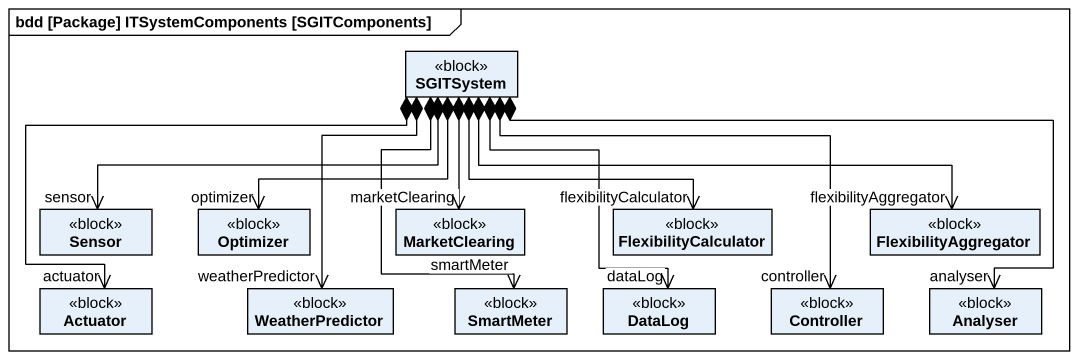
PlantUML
@startuml
mainframe bdd [Package] ITSystemComponents [SGITComponents]
hide circle
hide empty members
class SGITSystem <<block>>
class Sensor <<block>>
class Optimizer <<block>>
class MarketClearing <<block>>
class FlexibilityCalculator <<block>>
class FlexibilityAggregator <<block>>
class Actuator <<block>>
class WeatherPredictor <<block>>
class SmartMeter <<block>>
class DataLog <<block>>
class Controller <<block>>
class Analyser <<block>>
SGITSystem *-left-> "sensor" Sensor
SGITSystem *--> "optimizer" Optimizer
SGITSystem *--> "marketClearing" MarketClearing
SGITSystem *--> "flexibilityCalculator" FlexibilityCalculator
SGITSystem *-right-> "flexibilityAggregator" FlexibilityAggregator
SGITSystem *--> "actuator" Actuator
SGITSystem *--> "weatherPredictor" WeatherPredictor
SGITSystem *--> "smartMeter" SmartMeter
SGITSystem *--> "dataLog" DataLog
SGITSystem *--> "controller" Controller
SGITSystem *-right-> "analyser" Analyser
@enduml
